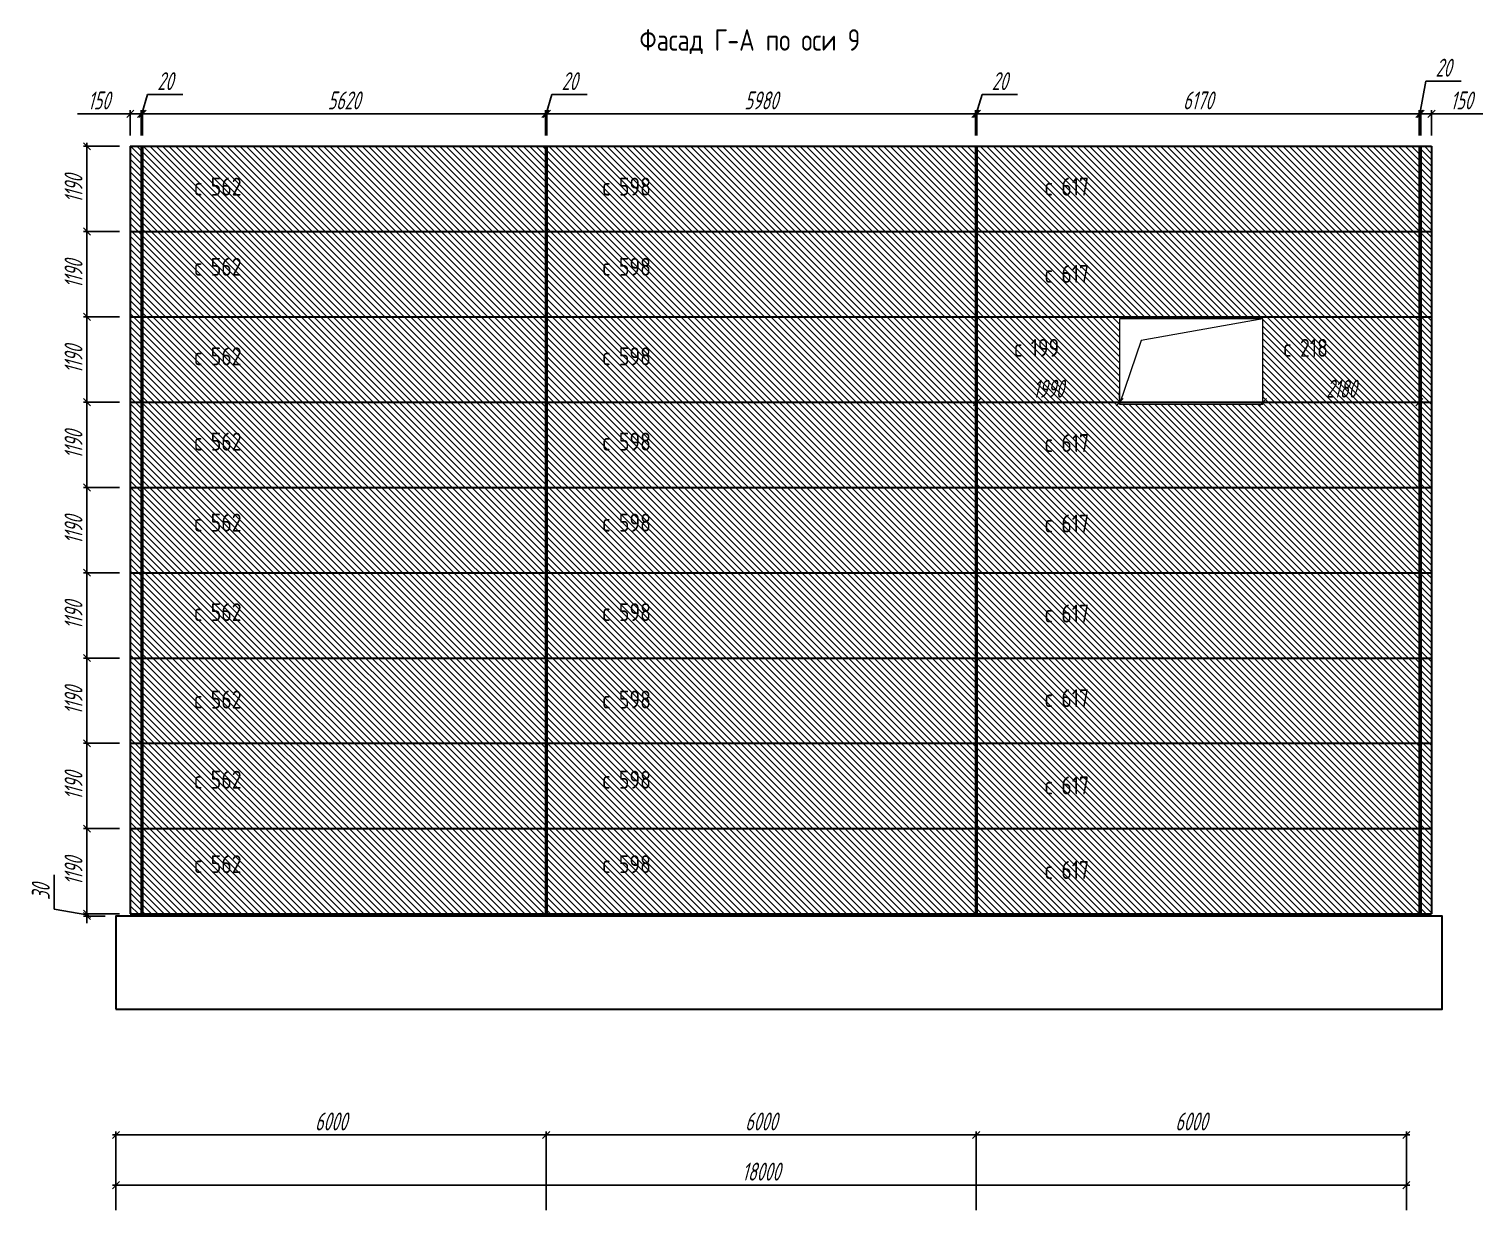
# Model space of a CAD drawing. Header units: millimetres. Extents: x -351329 to 406471, y -382937 to 111767.
# Drawn here: x 85488 to 105768, y -190031 to -173402 of the extents above; entities that cross this region are included whole.
import ezdxf

# ---------------------------------------------------------------- set-up
doc = ezdxf.new("R2010")
doc.units = ezdxf.units.MM
for name, color, linetype, lineweight in [('_Окна_двери', 131, 'Continuous', 15), ('_Оси', 90, 'Continuous', 13), ('_Размеры', 120, 'Continuous', 13), ('_Сендвичи', 230, 'Continuous', 30), ('_Стены', 7, 'Continuous', 30), ('_Текст', 141, 'Continuous', 20), ('выноска', 7, 'Continuous', 13), ('Нумерация RAL 9006', 2, 'Continuous', 30)]:
    doc.layers.add(name, color=color, linetype=linetype, lineweight=lineweight)
doc.layers.add('RAL 9006', color=7, linetype='Continuous', lineweight=13, true_color=0xa5a8a6)
doc.styles.add('Museo sans', font='CS_Gost2304.shx')
doc.styles.add('СПДС_размеры', font='spdswin.shx', dxfattribs={"width": 0.8, "oblique": 15})
doc.dimstyles.new('СПДС', dxfattribs={"dimtxt": 2.5, "dimasz": 1, "dimexe": 0.5, "dimexo": 1.5, "dimtad": 1, "dimdec": 0, "dimtxsty": 'СПДС_размеры', "dimblk": 'OBLIQUE', "dimcen": 2.5, "dimdle": 0.5, "dimadec": 8, "dimazin": 0, "dimtfac": 1, "dimtdec": 0, "dimtix": 1, "dimtmove": 0, "dimatfit": 3, "dimfxl": 1, "dimarcsym": 0})

# ---------------------------------------------------------------- blocks, each defined once
blk = doc.blocks.new('_Oblique')
at = {"layer": 'выноска', "color": 0, "lineweight": -2}
blk.add_line((-0.5, -0.5), (0.5, 0.5), dxfattribs=at)
blk = doc.blocks.new('*D661')
at = {"layer": '_Оси', "color": 0, "lineweight": -2, "transparency": 16777216}
for p, q in [((104750, -189531), (86650, -189531)), ((86700, -189881), (86700, -189481)), ((104700, -189881), (104700, -189481))]:
    blk.add_line(p, q, dxfattribs=at)
at = {"layer": 'Defpoints', "color": 0, "transparency": 16777216}
for p in [(86700, -189531), (86700, -190031), (104700, -190031)]:
    blk.add_point(p, dxfattribs=at)
at = {"layer": '_Оси', "color": 0, "lineweight": -2, "transparency": 16777216, "xscale": 100, "yscale": 100, "zscale": 100, "rotation": 180}
blk.add_blockref('_Oblique', (86700, -189531), dxfattribs=at)
at = {"layer": '_Оси', "color": 0, "lineweight": -2, "transparency": 16777216, "xscale": 100, "yscale": 100, "zscale": 100}
blk.add_blockref('_Oblique', (104700, -189531), dxfattribs=at)
at = {"layer": '_Оси', "color": 0, "lineweight": 25, "transparency": 16777216, "insert": (95700, -189343.5), "char_height": 250, "attachment_point": 5, "style": 'СПДС_размеры'}
blk.add_mtext('18000', dxfattribs=at)
blk = doc.blocks.new('*D662')
at = {"layer": '_Оси', "color": 0, "lineweight": -2, "transparency": 16777216}
for p, q in [((98700, -189881), (98700, -188781)), ((104700, -189881), (104700, -188781)), ((104750, -188831), (98650, -188831))]:
    blk.add_line(p, q, dxfattribs=at)
at = {"layer": 'Defpoints', "color": 0, "transparency": 16777216}
for p in [(98700, -188831), (98700, -190031), (104700, -190031)]:
    blk.add_point(p, dxfattribs=at)
at = {"layer": '_Оси', "color": 0, "lineweight": -2, "transparency": 16777216, "xscale": 100, "yscale": 100, "zscale": 100, "rotation": 180}
blk.add_blockref('_Oblique', (98700, -188831), dxfattribs=at)
at = {"layer": '_Оси', "color": 0, "lineweight": -2, "transparency": 16777216, "xscale": 100, "yscale": 100, "zscale": 100}
blk.add_blockref('_Oblique', (104700, -188831), dxfattribs=at)
at = {"layer": '_Оси', "color": 0, "lineweight": 25, "transparency": 16777216, "insert": (101700, -188643.5), "char_height": 250, "attachment_point": 5, "style": 'СПДС_размеры'}
blk.add_mtext('6000', dxfattribs=at)
blk = doc.blocks.new('*D663')
at = {"layer": '_Оси', "color": 0, "lineweight": -2, "transparency": 16777216}
for p, q in [((92700, -189881), (92700, -188781)), ((98700, -189881), (98700, -188781)), ((98750, -188831), (92650, -188831))]:
    blk.add_line(p, q, dxfattribs=at)
at = {"layer": 'Defpoints', "color": 0, "transparency": 16777216}
for p in [(92700, -188831), (92700, -190031), (98700, -190031)]:
    blk.add_point(p, dxfattribs=at)
at = {"layer": '_Оси', "color": 0, "lineweight": -2, "transparency": 16777216, "xscale": 100, "yscale": 100, "zscale": 100, "rotation": 180}
blk.add_blockref('_Oblique', (92700, -188831), dxfattribs=at)
at = {"layer": '_Оси', "color": 0, "lineweight": -2, "transparency": 16777216, "xscale": 100, "yscale": 100, "zscale": 100}
blk.add_blockref('_Oblique', (98700, -188831), dxfattribs=at)
at = {"layer": '_Оси', "color": 0, "lineweight": 25, "transparency": 16777216, "insert": (95700, -188643.5), "char_height": 250, "attachment_point": 5, "style": 'СПДС_размеры'}
blk.add_mtext('6000', dxfattribs=at)
blk = doc.blocks.new('*D664')
at = {"layer": '_Оси', "color": 0, "lineweight": -2, "transparency": 16777216}
for p, q in [((86700, -189881), (86700, -188781)), ((92700, -189881), (92700, -188781)), ((92750, -188831), (86650, -188831))]:
    blk.add_line(p, q, dxfattribs=at)
at = {"layer": 'Defpoints', "color": 0, "transparency": 16777216}
for p in [(86700, -188831), (86700, -190031), (92700, -190031)]:
    blk.add_point(p, dxfattribs=at)
at = {"layer": '_Оси', "color": 0, "lineweight": -2, "transparency": 16777216, "xscale": 100, "yscale": 100, "zscale": 100, "rotation": 180}
blk.add_blockref('_Oblique', (86700, -188831), dxfattribs=at)
at = {"layer": '_Оси', "color": 0, "lineweight": -2, "transparency": 16777216, "xscale": 100, "yscale": 100, "zscale": 100}
blk.add_blockref('_Oblique', (92700, -188831), dxfattribs=at)
at = {"layer": '_Оси', "color": 0, "lineweight": 25, "transparency": 16777216, "insert": (89700, -188643.5), "char_height": 250, "attachment_point": 5, "style": 'СПДС_размеры'}
blk.add_mtext('6000', dxfattribs=at)
blk = doc.blocks.new('*U332')
at = {"color": 0, "ltscale": 100}
blk.add_lwpolyline([(0, 0), (2000, 0), (2000, 1190), (0, 1190)], close=True, dxfattribs=at)
blk.add_lwpolyline([(2000, 1190), (300, 890), (0, 0)], dxfattribs=at)
blk = doc.blocks.new('*D665')
at = {"layer": '_Размеры', "color": 0, "lineweight": -2, "ltscale": 100, "transparency": 16777216}
for p, q in [((86163, -174585), (86900, -174585)), ((86850, -174585), (87100, -174585)), ((86900, -174887), (86900, -174535)), ((87050, -174887), (87050, -174535))]:
    blk.add_line(p, q, dxfattribs=at)
at = {"layer": 'Defpoints', "color": 0, "ltscale": 100, "transparency": 16777216}
for p in [(87050, -174585), (86900, -175037), (87050, -175037)]:
    blk.add_point(p, dxfattribs=at)
at = {"layer": '_Размеры', "color": 0, "lineweight": -2, "ltscale": 100, "transparency": 16777216, "xscale": 100, "yscale": 100, "zscale": 100, "rotation": 180}
blk.add_blockref('_Oblique', (86900, -174585), dxfattribs=at)
at = {"layer": '_Размеры', "color": 0, "lineweight": -2, "ltscale": 100, "transparency": 16777216, "xscale": 100, "yscale": 100, "zscale": 100}
blk.add_blockref('_Oblique', (87050, -174585), dxfattribs=at)
at = {"layer": '_Размеры', "color": 0, "ltscale": 100, "transparency": 16777216, "insert": (86462, -174398), "char_height": 250, "attachment_point": 5, "style": 'СПДС_размеры'}
blk.add_mtext('150', dxfattribs=at)
blk = doc.blocks.new('*D666')
at = {"layer": '_Размеры', "color": 0, "lineweight": -2, "ltscale": 100, "transparency": 16777216}
for p, q in [((87060, -174585), (87141, -174316)), ((87141, -174316), (87634, -174316)), ((87050, -174585), (86950, -174585)), ((87050, -174887), (87050, -174535)), ((87050, -174585), (87070, -174585)), ((87050, -174585), (87070, -174585)), ((87070, -174887), (87070, -174535)), ((87070, -174585), (87170, -174585))]:
    blk.add_line(p, q, dxfattribs=at)
at = {"layer": 'Defpoints', "color": 0, "ltscale": 100, "transparency": 16777216}
for p in [(87070, -174585), (87050, -175037), (87070, -175037)]:
    blk.add_point(p, dxfattribs=at)
at = {"layer": '_Размеры', "color": 0, "lineweight": -2, "ltscale": 100, "transparency": 16777216, "xscale": 100, "yscale": 100, "zscale": 100}
blk.add_blockref('_Oblique', (87050, -174585), dxfattribs=at)
at = {"layer": '_Размеры', "color": 0, "lineweight": -2, "ltscale": 100, "transparency": 16777216, "xscale": 100, "yscale": 100, "zscale": 100, "rotation": 180}
blk.add_blockref('_Oblique', (87070, -174585), dxfattribs=at)
at = {"layer": '_Размеры', "color": 0, "ltscale": 100, "transparency": 16777216, "insert": (87387, -174129), "char_height": 250, "attachment_point": 5, "style": 'СПДС_размеры'}
blk.add_mtext('20', dxfattribs=at)
blk = doc.blocks.new('*D667')
at = {"layer": '_Размеры', "color": 0, "lineweight": -2, "ltscale": 100, "transparency": 16777216}
for p, q in [((87020, -174585), (92740, -174585)), ((87070, -174887), (87070, -174535)), ((92690, -174887), (92690, -174535))]:
    blk.add_line(p, q, dxfattribs=at)
at = {"layer": 'Defpoints', "color": 0, "ltscale": 100, "transparency": 16777216}
for p in [(92690, -174585), (87070, -175037), (92690, -175037)]:
    blk.add_point(p, dxfattribs=at)
at = {"layer": '_Размеры', "color": 0, "lineweight": -2, "ltscale": 100, "transparency": 16777216, "xscale": 100, "yscale": 100, "zscale": 100, "rotation": 180}
blk.add_blockref('_Oblique', (87070, -174585), dxfattribs=at)
at = {"layer": '_Размеры', "color": 0, "lineweight": -2, "ltscale": 100, "transparency": 16777216, "xscale": 100, "yscale": 100, "zscale": 100}
blk.add_blockref('_Oblique', (92690, -174585), dxfattribs=at)
at = {"layer": '_Размеры', "color": 0, "ltscale": 100, "transparency": 16777216, "insert": (89880, -174397.5), "char_height": 250, "attachment_point": 5, "style": 'СПДС_размеры'}
blk.add_mtext('5620', dxfattribs=at)
blk = doc.blocks.new('*D668')
at = {"layer": '_Размеры', "color": 0, "lineweight": -2, "ltscale": 100, "transparency": 16777216}
for p, q in [((92700, -174585), (92781, -174316)), ((92781, -174316), (93274, -174316)), ((92690, -174585), (92590, -174585)), ((92690, -174887), (92690, -174535)), ((92690, -174585), (92710, -174585)), ((92690, -174585), (92710, -174585)), ((92710, -174887), (92710, -174535)), ((92710, -174585), (92810, -174585))]:
    blk.add_line(p, q, dxfattribs=at)
at = {"layer": 'Defpoints', "color": 0, "ltscale": 100, "transparency": 16777216}
for p in [(92710, -174585), (92690, -175037), (92710, -175037)]:
    blk.add_point(p, dxfattribs=at)
at = {"layer": '_Размеры', "color": 0, "lineweight": -2, "ltscale": 100, "transparency": 16777216, "xscale": 100, "yscale": 100, "zscale": 100}
blk.add_blockref('_Oblique', (92690, -174585), dxfattribs=at)
at = {"layer": '_Размеры', "color": 0, "lineweight": -2, "ltscale": 100, "transparency": 16777216, "xscale": 100, "yscale": 100, "zscale": 100, "rotation": 180}
blk.add_blockref('_Oblique', (92710, -174585), dxfattribs=at)
at = {"layer": '_Размеры', "color": 0, "ltscale": 100, "transparency": 16777216, "insert": (93027, -174129), "char_height": 250, "attachment_point": 5, "style": 'СПДС_размеры'}
blk.add_mtext('20', dxfattribs=at)
blk = doc.blocks.new('*D669')
at = {"layer": '_Размеры', "color": 0, "lineweight": -2, "ltscale": 100, "transparency": 16777216}
for p, q in [((92660, -174585), (98740, -174585)), ((92710, -174887), (92710, -174535)), ((98690, -174887), (98690, -174535))]:
    blk.add_line(p, q, dxfattribs=at)
at = {"layer": 'Defpoints', "color": 0, "ltscale": 100, "transparency": 16777216}
for p in [(98690, -174585), (92710, -175037), (98690, -175037)]:
    blk.add_point(p, dxfattribs=at)
at = {"layer": '_Размеры', "color": 0, "lineweight": -2, "ltscale": 100, "transparency": 16777216, "xscale": 100, "yscale": 100, "zscale": 100, "rotation": 180}
blk.add_blockref('_Oblique', (92710, -174585), dxfattribs=at)
at = {"layer": '_Размеры', "color": 0, "lineweight": -2, "ltscale": 100, "transparency": 16777216, "xscale": 100, "yscale": 100, "zscale": 100}
blk.add_blockref('_Oblique', (98690, -174585), dxfattribs=at)
at = {"layer": '_Размеры', "color": 0, "ltscale": 100, "transparency": 16777216, "insert": (95700, -174397.5), "char_height": 250, "attachment_point": 5, "style": 'СПДС_размеры'}
blk.add_mtext('5980', dxfattribs=at)
blk = doc.blocks.new('*D670')
at = {"layer": '_Размеры', "color": 0, "lineweight": -2, "ltscale": 100, "transparency": 16777216}
for p, q in [((98700, -174585), (98781, -174316)), ((98781, -174316), (99274, -174316)), ((98690, -174585), (98590, -174585)), ((98690, -174887), (98690, -174535)), ((98690, -174585), (98710, -174585)), ((98690, -174585), (98710, -174585)), ((98710, -174887), (98710, -174535)), ((98710, -174585), (98810, -174585))]:
    blk.add_line(p, q, dxfattribs=at)
at = {"layer": 'Defpoints', "color": 0, "ltscale": 100, "transparency": 16777216}
for p in [(98710, -174585), (98690, -175037), (98710, -175037)]:
    blk.add_point(p, dxfattribs=at)
at = {"layer": '_Размеры', "color": 0, "lineweight": -2, "ltscale": 100, "transparency": 16777216, "xscale": 100, "yscale": 100, "zscale": 100}
blk.add_blockref('_Oblique', (98690, -174585), dxfattribs=at)
at = {"layer": '_Размеры', "color": 0, "lineweight": -2, "ltscale": 100, "transparency": 16777216, "xscale": 100, "yscale": 100, "zscale": 100, "rotation": 180}
blk.add_blockref('_Oblique', (98710, -174585), dxfattribs=at)
at = {"layer": '_Размеры', "color": 0, "ltscale": 100, "transparency": 16777216, "insert": (99027, -174129), "char_height": 250, "attachment_point": 5, "style": 'СПДС_размеры'}
blk.add_mtext('20', dxfattribs=at)
blk = doc.blocks.new('*D671')
at = {"layer": '_Размеры', "color": 0, "lineweight": -2, "ltscale": 100, "transparency": 16777216}
for p, q in [((98660, -174585), (104930, -174585)), ((98710, -174887), (98710, -174535)), ((104880, -174887), (104880, -174535))]:
    blk.add_line(p, q, dxfattribs=at)
at = {"layer": 'Defpoints', "color": 0, "ltscale": 100, "transparency": 16777216}
for p in [(104880, -174585), (98710, -175037), (104880, -175037)]:
    blk.add_point(p, dxfattribs=at)
at = {"layer": '_Размеры', "color": 0, "lineweight": -2, "ltscale": 100, "transparency": 16777216, "xscale": 100, "yscale": 100, "zscale": 100, "rotation": 180}
blk.add_blockref('_Oblique', (98710, -174585), dxfattribs=at)
at = {"layer": '_Размеры', "color": 0, "lineweight": -2, "ltscale": 100, "transparency": 16777216, "xscale": 100, "yscale": 100, "zscale": 100}
blk.add_blockref('_Oblique', (104880, -174585), dxfattribs=at)
at = {"layer": '_Размеры', "color": 0, "ltscale": 100, "transparency": 16777216, "insert": (101795, -174397.5), "char_height": 250, "attachment_point": 5, "style": 'СПДС_размеры'}
blk.add_mtext('6170', dxfattribs=at)
blk = doc.blocks.new('*D672')
at = {"layer": '_Размеры', "color": 0, "lineweight": -2, "ltscale": 100, "transparency": 16777216}
for p, q in [((104890, -174585), (104971, -174129)), ((104971, -174129), (105464, -174129)), ((104880, -174585), (104780, -174585)), ((104880, -174887), (104880, -174535)), ((104880, -174585), (104900, -174585)), ((104880, -174585), (104900, -174585)), ((104900, -174887), (104900, -174535)), ((104900, -174585), (105000, -174585))]:
    blk.add_line(p, q, dxfattribs=at)
at = {"layer": 'Defpoints', "color": 0, "ltscale": 100, "transparency": 16777216}
for p in [(104900, -174585), (104880, -175037), (104900, -175037)]:
    blk.add_point(p, dxfattribs=at)
at = {"layer": '_Размеры', "color": 0, "lineweight": -2, "ltscale": 100, "transparency": 16777216, "xscale": 100, "yscale": 100, "zscale": 100}
blk.add_blockref('_Oblique', (104880, -174585), dxfattribs=at)
at = {"layer": '_Размеры', "color": 0, "lineweight": -2, "ltscale": 100, "transparency": 16777216, "xscale": 100, "yscale": 100, "zscale": 100, "rotation": 180}
blk.add_blockref('_Oblique', (104900, -174585), dxfattribs=at)
at = {"layer": '_Размеры', "color": 0, "ltscale": 100, "transparency": 16777216, "insert": (105217, -173941), "char_height": 250, "attachment_point": 5, "style": 'СПДС_размеры'}
blk.add_mtext('20', dxfattribs=at)
blk = doc.blocks.new('*D673')
at = {"layer": '_Размеры', "color": 0, "lineweight": -2, "ltscale": 100, "transparency": 16777216}
for p, q in [((104850, -174585), (105100, -174585)), ((104900, -174887), (104900, -174535)), ((105050, -174887), (105050, -174535)), ((105768, -174585), (105050, -174585))]:
    blk.add_line(p, q, dxfattribs=at)
at = {"layer": 'Defpoints', "color": 0, "ltscale": 100, "transparency": 16777216}
for p in [(105050, -174585), (104900, -175037), (105050, -175037)]:
    blk.add_point(p, dxfattribs=at)
at = {"layer": '_Размеры', "color": 0, "lineweight": -2, "ltscale": 100, "transparency": 16777216, "xscale": 100, "yscale": 100, "zscale": 100, "rotation": 180}
blk.add_blockref('_Oblique', (104900, -174585), dxfattribs=at)
at = {"layer": '_Размеры', "color": 0, "lineweight": -2, "ltscale": 100, "transparency": 16777216, "xscale": 100, "yscale": 100, "zscale": 100}
blk.add_blockref('_Oblique', (105050, -174585), dxfattribs=at)
at = {"layer": '_Размеры', "color": 0, "ltscale": 100, "transparency": 16777216, "insert": (105469, -174398), "char_height": 250, "attachment_point": 5, "style": 'СПДС_размеры'}
blk.add_mtext('150', dxfattribs=at)
blk = doc.blocks.new('*D674')
at = {"layer": '_Размеры', "color": 0, "lineweight": -2, "ltscale": 100, "transparency": 16777216}
for p, q in [((86296, -174987), (86296, -176277)), ((86750, -175037), (86246, -175037)), ((86750, -176227), (86246, -176227))]:
    blk.add_line(p, q, dxfattribs=at)
at = {"layer": 'Defpoints', "color": 0, "ltscale": 100, "transparency": 16777216}
for p in [(86900, -175037), (86296, -176227), (86900, -176227)]:
    blk.add_point(p, dxfattribs=at)
at = {"layer": '_Размеры', "color": 0, "lineweight": -2, "ltscale": 100, "transparency": 16777216, "xscale": 100, "yscale": 100, "zscale": 100}
for p, rotation in [((86296, -175037), 90), ((86296, -176227), 270)]:
    blk.add_blockref('_Oblique', p, dxfattribs=dict(at, rotation=rotation))
at = {"layer": '_Размеры', "color": 0, "ltscale": 100, "transparency": 16777216, "insert": (86108.5, -175632), "char_height": 250, "attachment_point": 5, "rotation": 90, "style": 'СПДС_размеры'}
blk.add_mtext('1190', dxfattribs=at)
blk = doc.blocks.new('*D675')
at = {"layer": '_Размеры', "color": 0, "lineweight": -2, "ltscale": 100, "transparency": 16777216}
for p, q in [((86750, -176227), (86246, -176227)), ((86296, -176177), (86296, -177467)), ((86750, -177417), (86246, -177417))]:
    blk.add_line(p, q, dxfattribs=at)
at = {"layer": 'Defpoints', "color": 0, "ltscale": 100, "transparency": 16777216}
for p in [(86900, -176227), (86296, -177417), (86900, -177417)]:
    blk.add_point(p, dxfattribs=at)
at = {"layer": '_Размеры', "color": 0, "lineweight": -2, "ltscale": 100, "transparency": 16777216, "xscale": 100, "yscale": 100, "zscale": 100}
for p, rotation in [((86296, -176227), 90), ((86296, -177417), 270)]:
    blk.add_blockref('_Oblique', p, dxfattribs=dict(at, rotation=rotation))
at = {"layer": '_Размеры', "color": 0, "ltscale": 100, "transparency": 16777216, "insert": (86108.5, -176822), "char_height": 250, "attachment_point": 5, "rotation": 90, "style": 'СПДС_размеры'}
blk.add_mtext('1190', dxfattribs=at)
blk = doc.blocks.new('*D676')
at = {"layer": '_Размеры', "color": 0, "lineweight": -2, "ltscale": 100, "transparency": 16777216}
for p, q in [((86750, -177417), (86246, -177417)), ((86296, -177367), (86296, -178657)), ((86750, -178607), (86246, -178607))]:
    blk.add_line(p, q, dxfattribs=at)
at = {"layer": 'Defpoints', "color": 0, "ltscale": 100, "transparency": 16777216}
for p in [(86900, -177417), (86296, -178607), (86900, -178607)]:
    blk.add_point(p, dxfattribs=at)
at = {"layer": '_Размеры', "color": 0, "lineweight": -2, "ltscale": 100, "transparency": 16777216, "xscale": 100, "yscale": 100, "zscale": 100}
for p, rotation in [((86296, -177417), 90), ((86296, -178607), 270)]:
    blk.add_blockref('_Oblique', p, dxfattribs=dict(at, rotation=rotation))
at = {"layer": '_Размеры', "color": 0, "ltscale": 100, "transparency": 16777216, "insert": (86108.5, -178012), "char_height": 250, "attachment_point": 5, "rotation": 90, "style": 'СПДС_размеры'}
blk.add_mtext('1190', dxfattribs=at)
blk = doc.blocks.new('*D677')
at = {"layer": '_Размеры', "color": 0, "lineweight": -2, "ltscale": 100, "transparency": 16777216}
for p, q in [((86750, -178607), (86246, -178607)), ((86296, -178557), (86296, -179847)), ((86750, -179797), (86246, -179797))]:
    blk.add_line(p, q, dxfattribs=at)
at = {"layer": 'Defpoints', "color": 0, "ltscale": 100, "transparency": 16777216}
for p in [(86900, -178607), (86296, -179797), (86900, -179797)]:
    blk.add_point(p, dxfattribs=at)
at = {"layer": '_Размеры', "color": 0, "lineweight": -2, "ltscale": 100, "transparency": 16777216, "xscale": 100, "yscale": 100, "zscale": 100}
for p, rotation in [((86296, -178607), 90), ((86296, -179797), 270)]:
    blk.add_blockref('_Oblique', p, dxfattribs=dict(at, rotation=rotation))
at = {"layer": '_Размеры', "color": 0, "ltscale": 100, "transparency": 16777216, "insert": (86108.5, -179202), "char_height": 250, "attachment_point": 5, "rotation": 90, "style": 'СПДС_размеры'}
blk.add_mtext('1190', dxfattribs=at)
blk = doc.blocks.new('*D678')
at = {"layer": '_Размеры', "color": 0, "lineweight": -2, "ltscale": 100, "transparency": 16777216}
for p, q in [((86750, -179797), (86246, -179797)), ((86296, -179747), (86296, -181037)), ((86750, -180987), (86246, -180987))]:
    blk.add_line(p, q, dxfattribs=at)
at = {"layer": 'Defpoints', "color": 0, "ltscale": 100, "transparency": 16777216}
for p in [(86900, -179797), (86296, -180987), (86900, -180987)]:
    blk.add_point(p, dxfattribs=at)
at = {"layer": '_Размеры', "color": 0, "lineweight": -2, "ltscale": 100, "transparency": 16777216, "xscale": 100, "yscale": 100, "zscale": 100}
for p, rotation in [((86296, -179797), 90), ((86296, -180987), 270)]:
    blk.add_blockref('_Oblique', p, dxfattribs=dict(at, rotation=rotation))
at = {"layer": '_Размеры', "color": 0, "ltscale": 100, "transparency": 16777216, "insert": (86108.5, -180392), "char_height": 250, "attachment_point": 5, "rotation": 90, "style": 'СПДС_размеры'}
blk.add_mtext('1190', dxfattribs=at)
blk = doc.blocks.new('*D679')
at = {"layer": '_Размеры', "color": 0, "lineweight": -2, "ltscale": 100, "transparency": 16777216}
for p, q in [((86750, -180987), (86246, -180987)), ((86296, -180937), (86296, -182227)), ((86750, -182177), (86246, -182177))]:
    blk.add_line(p, q, dxfattribs=at)
at = {"layer": 'Defpoints', "color": 0, "ltscale": 100, "transparency": 16777216}
for p in [(86900, -180987), (86296, -182177), (86900, -182177)]:
    blk.add_point(p, dxfattribs=at)
at = {"layer": '_Размеры', "color": 0, "lineweight": -2, "ltscale": 100, "transparency": 16777216, "xscale": 100, "yscale": 100, "zscale": 100}
for p, rotation in [((86296, -180987), 90), ((86296, -182177), 270)]:
    blk.add_blockref('_Oblique', p, dxfattribs=dict(at, rotation=rotation))
at = {"layer": '_Размеры', "color": 0, "ltscale": 100, "transparency": 16777216, "insert": (86108.5, -181582), "char_height": 250, "attachment_point": 5, "rotation": 90, "style": 'СПДС_размеры'}
blk.add_mtext('1190', dxfattribs=at)
blk = doc.blocks.new('*D680')
at = {"layer": '_Размеры', "color": 0, "lineweight": -2, "ltscale": 100, "transparency": 16777216}
for p, q in [((86750, -182177), (86246, -182177)), ((86296, -182127), (86296, -183417)), ((86750, -183367), (86246, -183367))]:
    blk.add_line(p, q, dxfattribs=at)
at = {"layer": 'Defpoints', "color": 0, "ltscale": 100, "transparency": 16777216}
for p in [(86900, -182177), (86296, -183367), (86900, -183367)]:
    blk.add_point(p, dxfattribs=at)
at = {"layer": '_Размеры', "color": 0, "lineweight": -2, "ltscale": 100, "transparency": 16777216, "xscale": 100, "yscale": 100, "zscale": 100}
for p, rotation in [((86296, -182177), 90), ((86296, -183367), 270)]:
    blk.add_blockref('_Oblique', p, dxfattribs=dict(at, rotation=rotation))
at = {"layer": '_Размеры', "color": 0, "ltscale": 100, "transparency": 16777216, "insert": (86108.5, -182772), "char_height": 250, "attachment_point": 5, "rotation": 90, "style": 'СПДС_размеры'}
blk.add_mtext('1190', dxfattribs=at)
blk = doc.blocks.new('*D681')
at = {"layer": '_Размеры', "color": 0, "lineweight": -2, "ltscale": 100, "transparency": 16777216}
for p, q in [((86296, -183317), (86296, -184607)), ((86750, -183367), (86246, -183367)), ((86750, -184557), (86246, -184557))]:
    blk.add_line(p, q, dxfattribs=at)
at = {"layer": 'Defpoints', "color": 0, "ltscale": 100, "transparency": 16777216}
for p in [(86900, -183367), (86296, -184557), (86900, -184557)]:
    blk.add_point(p, dxfattribs=at)
at = {"layer": '_Размеры', "color": 0, "lineweight": -2, "ltscale": 100, "transparency": 16777216, "xscale": 100, "yscale": 100, "zscale": 100}
for p, rotation in [((86296, -183367), 90), ((86296, -184557), 270)]:
    blk.add_blockref('_Oblique', p, dxfattribs=dict(at, rotation=rotation))
at = {"layer": '_Размеры', "color": 0, "ltscale": 100, "transparency": 16777216, "insert": (86108.5, -183962), "char_height": 250, "attachment_point": 5, "rotation": 90, "style": 'СПДС_размеры'}
blk.add_mtext('1190', dxfattribs=at)
blk = doc.blocks.new('*D682')
at = {"layer": '_Размеры', "color": 0, "lineweight": -2, "ltscale": 100, "transparency": 16777216}
for p, q in [((86296, -184507), (86296, -185797)), ((86750, -184557), (86246, -184557)), ((86750, -185747), (86246, -185747))]:
    blk.add_line(p, q, dxfattribs=at)
at = {"layer": 'Defpoints', "color": 0, "ltscale": 100, "transparency": 16777216}
for p in [(86900, -184557), (86296, -185747), (86900, -185747)]:
    blk.add_point(p, dxfattribs=at)
at = {"layer": '_Размеры', "color": 0, "lineweight": -2, "ltscale": 100, "transparency": 16777216, "xscale": 100, "yscale": 100, "zscale": 100}
for p, rotation in [((86296, -184557), 90), ((86296, -185747), 270)]:
    blk.add_blockref('_Oblique', p, dxfattribs=dict(at, rotation=rotation))
at = {"layer": '_Размеры', "color": 0, "ltscale": 100, "transparency": 16777216, "insert": (86108.5, -185152), "char_height": 250, "attachment_point": 5, "rotation": 90, "style": 'СПДС_размеры'}
blk.add_mtext('1190', dxfattribs=at)
blk = doc.blocks.new('*D683')
at = {"layer": '_Размеры', "color": 0, "lineweight": -2, "ltscale": 100, "transparency": 16777216}
for p, q in [((85840, -185681), (85840, -185201)), ((86296, -185762), (85840, -185681)), ((86750, -185747), (86246, -185747)), ((86296, -185747), (86296, -185647)), ((86296, -185747), (86296, -185777)), ((86296, -185747), (86296, -185777)), ((86550, -185777), (86246, -185777)), ((86296, -185777), (86296, -185877))]:
    blk.add_line(p, q, dxfattribs=at)
at = {"layer": 'Defpoints', "color": 0, "ltscale": 100, "transparency": 16777216}
for p in [(86900, -185747), (86296, -185777), (86700, -185777)]:
    blk.add_point(p, dxfattribs=at)
at = {"layer": '_Размеры', "color": 0, "lineweight": -2, "ltscale": 100, "transparency": 16777216, "xscale": 100, "yscale": 100, "zscale": 100}
for p, rotation in [((86296, -185747), 270), ((86296, -185777), 90)]:
    blk.add_blockref('_Oblique', p, dxfattribs=dict(at, rotation=rotation))
at = {"layer": '_Размеры', "color": 0, "ltscale": 100, "transparency": 16777216, "insert": (85652, -185441), "char_height": 250, "attachment_point": 5, "rotation": 90, "style": 'СПДС_размеры'}
blk.add_mtext('30', dxfattribs=at)
blk = doc.blocks.new('*D684')
at = {"layer": '_Размеры', "color": 0, "lineweight": -2, "ltscale": 100, "transparency": 16777216}
for p, q in [((98710, -178457), (98710, -178557)), ((100700, -178457), (100700, -178557)), ((98660, -178607), (100750, -178607))]:
    blk.add_line(p, q, dxfattribs=at)
at = {"layer": 'Defpoints', "color": 0, "ltscale": 100, "transparency": 16777216}
for p in [(98710, -178607), (100700, -178607), (100700, -178607)]:
    blk.add_point(p, dxfattribs=at)
at = {"layer": '_Размеры', "color": 0, "lineweight": -2, "ltscale": 100, "transparency": 16777216, "xscale": 100, "yscale": 100, "zscale": 100, "rotation": 180}
blk.add_blockref('_Oblique', (98710, -178607), dxfattribs=at)
at = {"layer": '_Размеры', "color": 0, "lineweight": -2, "ltscale": 100, "transparency": 16777216, "xscale": 100, "yscale": 100, "zscale": 100}
blk.add_blockref('_Oblique', (100700, -178607), dxfattribs=at)
at = {"layer": '_Размеры', "color": 0, "ltscale": 100, "transparency": 16777216, "insert": (99705, -178419.5), "char_height": 250, "attachment_point": 5, "style": 'СПДС_размеры'}
blk.add_mtext('1990', dxfattribs=at)
blk = doc.blocks.new('*D685')
at = {"layer": '_Размеры', "color": 0, "lineweight": -2, "ltscale": 100, "transparency": 16777216}
for p, q in [((102700, -178457), (102700, -178557)), ((104880, -178457), (104880, -178557)), ((102650, -178607), (104930, -178607))]:
    blk.add_line(p, q, dxfattribs=at)
at = {"layer": 'Defpoints', "color": 0, "ltscale": 100, "transparency": 16777216}
for p in [(102700, -178607), (104880, -178607), (104880, -178607)]:
    blk.add_point(p, dxfattribs=at)
at = {"layer": '_Размеры', "color": 0, "lineweight": -2, "ltscale": 100, "transparency": 16777216, "xscale": 100, "yscale": 100, "zscale": 100, "rotation": 180}
blk.add_blockref('_Oblique', (102700, -178607), dxfattribs=at)
at = {"layer": '_Размеры', "color": 0, "lineweight": -2, "ltscale": 100, "transparency": 16777216, "xscale": 100, "yscale": 100, "zscale": 100}
blk.add_blockref('_Oblique', (104880, -178607), dxfattribs=at)
at = {"layer": '_Размеры', "color": 0, "ltscale": 100, "transparency": 16777216, "insert": (103790, -178419.5), "char_height": 250, "attachment_point": 5, "style": 'СПДС_размеры'}
blk.add_mtext('2180', dxfattribs=at)

msp = doc.modelspace()

# ---------------------------------------------------------------- hatches: boundary and pattern name
at = {"layer": 'RAL 9006', "ltscale": 100}
h = msp.add_hatch(dxfattribs=at)
h.set_pattern_fill('ANSI31', color=256, scale=20, angle=90)
h.set_pattern_definition([(135, (-5877, 0), (-44.90128, -44.90128), [])])
h.paths.add_polyline_path([(105050, -175037), (86900, -175037), (86900, -185747), (105050, -185747)])
h.paths.add_polyline_path([(100700, -178637), (100700, -177447), (102700, -177447), (102700, -178637)], flags=16)
h.paths.add_polyline_path([(99246.8, -178604.9), (100038.5, -178604.9), (100137.8, -178234.1), (99346.2, -178234.1)], flags=24)
h.paths.add_polyline_path([(103355.6, -178604.9), (104147.3, -178604.9), (104246.6, -178234.1), (103455, -178234.1)], flags=24)
h.paths.add_polyline_path([(102948.5, -178052), (103788.5, -178052), (103788.5, -177636.4), (102948.5, -177636.4)], flags=24)
h.paths.add_polyline_path([(99195.6, -178055.6), (100048, -178055.6), (100048, -177658.9), (99195.6, -177658.9)], flags=24)
h.paths.add_polyline_path([(99620.7, -185335.8), (100464.6, -185335.8), (100464.6, -184927.5), (99620.7, -184927.5)], flags=24)
h.paths.add_polyline_path([(99620.7, -184155.8), (100464.6, -184155.8), (100464.6, -183747.5), (99620.7, -183747.5)], flags=24)
h.paths.add_polyline_path([(99620.7, -182937.8), (100464.6, -182937.8), (100464.6, -182529.5), (99620.7, -182529.5)], flags=24)
h.paths.add_polyline_path([(99620.7, -181757.8), (100464.6, -181757.8), (100464.6, -181349.5), (99620.7, -181349.5)], flags=24)
h.paths.add_polyline_path([(99620.7, -180501.8), (100464.6, -180501.8), (100464.6, -180093.5), (99620.7, -180093.5)], flags=24)
h.paths.add_polyline_path([(99620.7, -179378.8), (100464.6, -179378.8), (100464.6, -178970.5), (99620.7, -178970.5)], flags=24)
h.paths.add_polyline_path([(99620.7, -177018.8), (100464.6, -177018.8), (100464.6, -176610.5), (99620.7, -176610.5)], flags=24)
h.paths.add_polyline_path([(99620.7, -175800.8), (100464.6, -175800.8), (100464.6, -175392.5), (99620.7, -175392.5)], flags=24)
h.paths.add_polyline_path([(93451.6, -185258.6), (94341.6, -185258.6), (94341.6, -184861.9), (93451.6, -184861.9)], flags=24)
h.paths.add_polyline_path([(93451.6, -184080.6), (94341.6, -184080.6), (94341.6, -183683.9), (93451.6, -183683.9)], flags=24)
h.paths.add_polyline_path([(93451.6, -182962.6), (94341.6, -182962.6), (94341.6, -182565.9), (93451.6, -182565.9)], flags=24)
h.paths.add_polyline_path([(93451.6, -181742.6), (94341.6, -181742.6), (94341.6, -181345.9), (93451.6, -181345.9)], flags=24)
h.paths.add_polyline_path([(93451.6, -180493.6), (94341.6, -180493.6), (94341.6, -180096.9), (93451.6, -180096.9)], flags=24)
h.paths.add_polyline_path([(93451.6, -179363.6), (94341.6, -179363.6), (94341.6, -178966.9), (93451.6, -178966.9)], flags=24)
h.paths.add_polyline_path([(93451.6, -178173.6), (94341.6, -178173.6), (94341.6, -177776.9), (93451.6, -177776.9)], flags=24)
h.paths.add_polyline_path([(93451.6, -176924.6), (94341.6, -176924.6), (94341.6, -176527.9), (93451.6, -176527.9)], flags=24)
h.paths.add_polyline_path([(93451.6, -175805.6), (94341.6, -175805.6), (94341.6, -175408.9), (93451.6, -175408.9)], flags=24)
h.paths.add_polyline_path([(87753.8, -185258.3), (88669, -185258.3), (88669, -184838.7), (87753.8, -184838.7)], flags=24)
h.paths.add_polyline_path([(87753.8, -184080.3), (88669, -184080.3), (88669, -183660.7), (87753.8, -183660.7)], flags=24)
h.paths.add_polyline_path([(87753.8, -182962.3), (88669, -182962.3), (88669, -182542.7), (87753.8, -182542.7)], flags=24)
h.paths.add_polyline_path([(87753.8, -181742.3), (88669, -181742.3), (88669, -181322.7), (87753.8, -181322.7)], flags=24)
h.paths.add_polyline_path([(87753.8, -180493.3), (88669, -180493.3), (88669, -180073.7), (87753.8, -180073.7)], flags=24)
h.paths.add_polyline_path([(87753.8, -179363.3), (88669, -179363.3), (88669, -178943.7), (87753.8, -178943.7)], flags=24)
h.paths.add_polyline_path([(87753.8, -178173.3), (88669, -178173.3), (88669, -177753.7), (87753.8, -177753.7)], flags=24)
h.paths.add_polyline_path([(87753.8, -176924.3), (88669, -176924.3), (88669, -176504.7), (87753.8, -176504.7)], flags=24)
h.paths.add_polyline_path([(87753.8, -175805.3), (88669, -175805.3), (88669, -175385.7), (87753.8, -175385.7)], flags=24)

# ---------------------------------------------------------------- linework, layer by layer
at = {"layer": '_Сендвичи', "ltscale": 100}
for p, q in [((86900, -175037), (86900, -185747)), ((86900, -175037), (105050, -175037)), ((87050, -175037), (87050, -185747)), ((87070, -175037), (87070, -185747)), ((92690, -175037), (92690, -185747)), ((92710, -175037), (92710, -185747)), ((98690, -175037), (98690, -185747)), ((98710, -175037), (98710, -185747)), ((104880, -175037), (104880, -185747)), ((104900, -175037), (104900, -185747)), ((105050, -175037), (105050, -185747)), ((86900, -176227), (105050, -176227)), ((86900, -177417), (105050, -177417)), ((86900, -178607), (105050, -178607)), ((86900, -179797), (105050, -179797)), ((86900, -180987), (105050, -180987)), ((86900, -182177), (105050, -182177)), ((86900, -183367), (105050, -183367)), ((86900, -184557), (105050, -184557)), ((86900, -185747), (105050, -185747))]:
    msp.add_line(p, q, dxfattribs=at)
at = {"layer": '_Стены', "ltscale": 100}
msp.add_lwpolyline([(86700, -187077), (105200, -187077), (105200, -185777), (86700, -185777)], close=True, dxfattribs=at)

# ---------------------------------------------------------------- block references
at = {"layer": '_Окна_двери', "ltscale": 100}
msp.add_blockref('*U332', (100700, -178637), dxfattribs=at)

# ---------------------------------------------------------------- texts
at = {"layer": '_Текст', "linetype": 'Continuous', "ltscale": 100, "style": 'Museo sans'}
msp.add_text('Фасад Г-А по оси 9', height=300, dxfattribs=at).set_placement((94003, -173704))
at = {"layer": 'Нумерация RAL 9006', "linetype": 'Continuous', "ltscale": 100, "style": 'Museo sans'}
for s, p in [('с 562', (87794, -175725)), ('с 598', (93488, -175725)), ('с 617', (99659, -175725)), ('с 562', (87794, -176844)), ('с 598', (93488, -176844)), ('с 617', (99659, -176943)), ('с 562', (87794, -178093)), ('с 598', (93488, -178093)), ('с 199', (99232, -177975)), ('с 218', (102988, -177975)), ('с 562', (87794, -179283)), ('с 598', (93488, -179283)), ('с 617', (99659, -179303)), ('с 562', (87794, -180413)), ('с 598', (93488, -180413)), ('с 617', (99659, -180426)), ('с 562', (87794, -181662)), ('с 598', (93488, -181662)), ('с 617', (99659, -181682)), ('с 562', (87794, -182882)), ('с 598', (93488, -182882)), ('с 617', (99659, -182862)), ('с 562', (87794, -184000)), ('с 598', (93488, -184000)), ('с 617', (99659, -184080)), ('с 562', (87794, -185178)), ('с 598', (93488, -185178)), ('с 617', (99659, -185260))]:
    msp.add_text(s, height=250, dxfattribs=at).set_placement(p)

# ---------------------------------------------------------------- dimensions: what is measured, and where the dimension line sits
at = {"layer": '_Оси', "lineweight": 25}
for base, p1, p2, picture, middle in [((86700, -188831), (92700, -190031), (86700, -190031), '*D664', (89700, -188643.5)), ((92700, -188831), (98700, -190031), (92700, -190031), '*D663', (95700, -188643.5)), ((98700, -188831), (104700, -190031), (98700, -190031), '*D662', (101700, -188643.5)), ((86700, -189531), (104700, -190031), (86700, -190031), '*D661', (95700, -189343.5))]:
    dim = msp.add_linear_dim(base=base, p1=p1, p2=p2, angle=0, dimstyle='СПДС', override={"dimscale": 100}, dxfattribs=at)
    dim.commit()
    dim.dimension.update_dxf_attribs({"geometry": picture, "text_midpoint": middle})
at = {"layer": '_Размеры', "ltscale": 100}
for base, p1, p2, picture, middle in [((104900, -174585), (104880, -175037), (104900, -175037), '*D672', (105033.1, -174128.8)), ((87050, -174585), (86900, -175037), (87050, -175037), '*D665', (86462, -174585)), ((105050, -174585), (104900, -175037), (105050, -175037), '*D673', (105469, -174585))]:
    dim = msp.add_linear_dim(base=base, p1=p1, p2=p2, dimstyle='СПДС', override={"dimscale": 100, "dimtix": 0, "dimtmove": 1}, dxfattribs=at)
    dim.commit()
    dim.dimension.update_dxf_attribs({"geometry": picture, "text_midpoint": middle, "dimtype": 160})
for base, p1, p2, picture, middle in [((87070, -174585), (87050, -175037), (87070, -175037), '*D666', (87203.1, -174128.8)), ((92710, -174585), (92690, -175037), (92710, -175037), '*D668', (92843.1, -174128.8)), ((98710, -174585), (98690, -175037), (98710, -175037), '*D670', (98843.1, -174128.8)), ((92690, -174585), (87070, -175037), (92690, -175037), '*D667', (89880, -174397.5)), ((98690, -174585), (92710, -175037), (98690, -175037), '*D669', (95700, -174397.5)), ((104880, -174585), (98710, -175037), (104880, -175037), '*D671', (101795, -174397.5)), ((100700, -178607), (98710, -178607), (100700, -178607), '*D684', (99705, -178419.5)), ((104880, -178607), (102700, -178607), (104880, -178607), '*D685', (103790, -178419.5))]:
    dim = msp.add_linear_dim(base=base, p1=p1, p2=p2, dimstyle='СПДС', override={"dimscale": 100, "dimtix": 0, "dimtmove": 1}, dxfattribs=at)
    dim.commit()
    dim.dimension.update_dxf_attribs({"geometry": picture, "text_midpoint": middle})
for base, p1, p2, picture, middle in [((86296, -176227), (86900, -175037), (86900, -176227), '*D674', (86108.5, -175632)), ((86296, -177417), (86900, -176227), (86900, -177417), '*D675', (86108.5, -176822)), ((86296, -178607), (86900, -177417), (86900, -178607), '*D676', (86108.5, -178012)), ((86296, -179797), (86900, -178607), (86900, -179797), '*D677', (86108.5, -179202)), ((86296, -180987), (86900, -179797), (86900, -180987), '*D678', (86108.5, -180392)), ((86296, -182177), (86900, -180987), (86900, -182177), '*D679', (86108.5, -181582)), ((86296, -183367), (86900, -182177), (86900, -183367), '*D680', (86108.5, -182772)), ((86296, -184557), (86900, -183367), (86900, -184557), '*D681', (86108.5, -183962)), ((86296, -185747), (86900, -184557), (86900, -185747), '*D682', (86108.5, -185152))]:
    dim = msp.add_linear_dim(base=base, p1=p1, p2=p2, angle=90, dimstyle='СПДС', override={"dimscale": 100, "dimtix": 0, "dimtmove": 1}, dxfattribs=at)
    dim.commit()
    dim.dimension.update_dxf_attribs({"geometry": picture, "text_midpoint": middle})
dim = msp.add_linear_dim(base=(86296, -185777), p1=(86900, -185747), p2=(86700, -185777), angle=90, dimstyle='СПДС', override={"dimscale": 100, "dimtix": 0, "dimtmove": 1}, dxfattribs=at)
dim.commit()
dim.dimension.update_dxf_attribs({"geometry": '*D683', "text_midpoint": (85839.8, -185618.9), "dimtype": 160})

doc.saveas('drawing.dxf')
